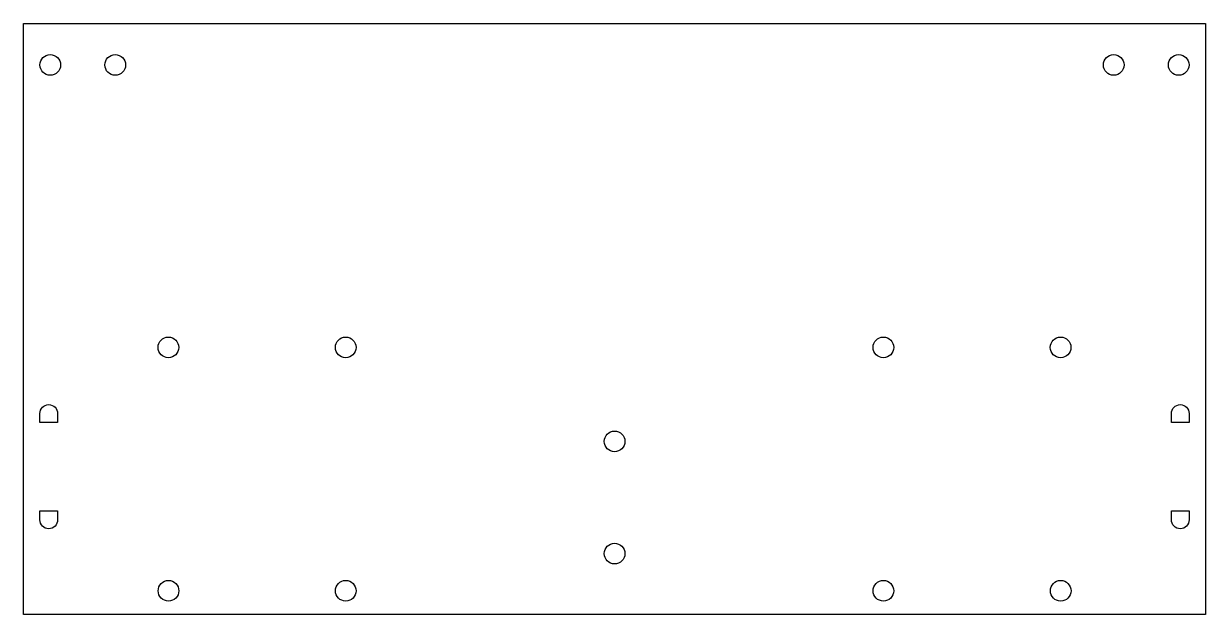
# Model space of a CAD drawing. Header units: millimetres. Extents: x 1396 to 1596, y -551 to -451.
import ezdxf

# ---------------------------------------------------------------- set-up
doc = ezdxf.new("R2010")
doc.units = ezdxf.units.MM

msp = doc.modelspace()

# ---------------------------------------------------------------- linework, layer by layer
at = {"color": 2}
msp.add_lwpolyline([(1595.83, -551.1), (1395.83, -551.1), (1395.83, -451.1), (1595.83, -451.1), (1595.83, -551.1)], dxfattribs=at)
for points in [[(1401.58, -517.1), (1401.58, -518.6), (1398.58, -518.6), (1398.58, -517.1, -1)], [(1593.08, -517.1), (1593.08, -518.6), (1590.08, -518.6), (1590.08, -517.1, -1)], [(1398.58, -535.1), (1398.58, -533.6), (1401.58, -533.6), (1401.58, -535.1, -1)], [(1590.08, -535.1), (1590.08, -533.6), (1593.08, -533.6), (1593.08, -535.1, -1)]]:
    msp.add_lwpolyline(points, format="xyb", close=True)
for centre in [(1400.33, -458.1), (1411.33, -458.1), (1580.31, -458.1), (1591.31, -458.1), (1420.33, -505.91), (1450.33, -505.91), (1541.33, -505.91), (1571.33, -505.91), (1495.84, -521.82), (1495.84, -540.82), (1420.34, -547.11), (1450.34, -547.11), (1541.34, -547.11), (1571.34, -547.11)]:
    msp.add_circle(centre, 1.75)

doc.saveas('drawing.dxf')
